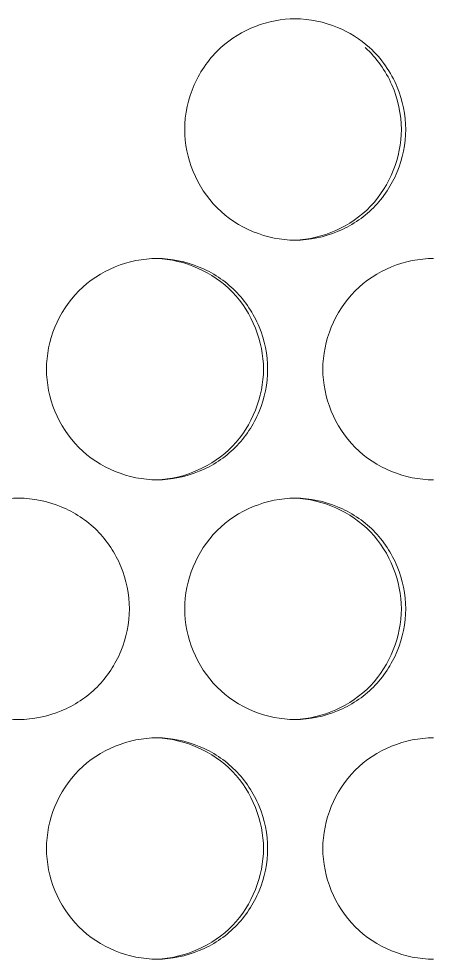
# Model space of a CAD drawing. Header units: millimetres. Extents: x 1177 to 4147, y 93 to 2194.
# Drawn here: x 1865.02 to 1876.17, y 1882.21 to 1907.69 of the extents above; entities that cross this region are included whole.
import ezdxf

# ---------------------------------------------------------------- set-up
doc = ezdxf.new("R2010")
doc.units = ezdxf.units.MM
doc.header["$LTSCALE"] = 0.1
doc.layers.add('标注', color=251, linetype='Continuous', lineweight=9)

msp = doc.modelspace()

# ---------------------------------------------------------------- linework, layer by layer
at = {"layer": '标注'}
for points, knots in [([(1872.511, 1907.693), (1872.145, 1907.693), (1871.408, 1907.55), (1870.768, 1907.159), (1870.497, 1906.914)], [0, 0, 0, 0, 0.499783, 1, 1, 1, 1]), ([(1870.497, 1906.914), (1870.191, 1906.637), (1869.696, 1905.941), (1869.515, 1905.107), (1869.515, 1904.693)], [0, 0, 0, 0, 0.499471, 1, 1, 1, 1]), ([(1875.387, 1904.693), (1875.387, 1905.107), (1875.207, 1905.94), (1874.713, 1906.636), (1874.408, 1906.913)], [0, 0, 0, 0, 0.500698, 1, 1, 1, 1]), ([(1869.515, 1904.693), (1869.515, 1903.928), (1870.153, 1902.334), (1871.746, 1901.693), (1872.511, 1901.693)], [0, 0, 0, 0, 0.500261, 1, 1, 1, 1]), ([(1872.507, 1901.695), (1873.253, 1901.724), (1874.782, 1902.39), (1875.387, 1903.945), (1875.387, 1904.693)], [0, 0, 0, 0, 0.499382, 1, 1, 1, 1]), ([(1873.656, 1901.925), (1874.015, 1902.074), (1874.687, 1902.514), (1875.126, 1903.186), (1875.274, 1903.546)], [0, 0, 0, 0, 0.49997, 1, 1, 1, 1]), ([(1868.766, 1901.198), (1868.001, 1901.198), (1866.408, 1900.557), (1865.769, 1898.963), (1865.769, 1898.198)], [0, 0, 0, 0, 0.499798, 1, 1, 1, 1]), ([(1871.65, 1898.198), (1871.65, 1898.947), (1871.043, 1900.505), (1869.509, 1901.169), (1868.762, 1901.196)], [0, 0, 0, 0, 0.500557, 1, 1, 1, 1]), ([(1876.254, 1901.198), (1875.49, 1901.198), (1873.897, 1900.556), (1873.259, 1898.963), (1873.259, 1898.198)], [0, 0, 0, 0, 0.499675, 1, 1, 1, 1]), ([(1871.531, 1899.345), (1871.382, 1899.705), (1870.942, 1900.377), (1870.271, 1900.817), (1869.911, 1900.966)], [0, 0, 0, 0, 0.499996, 1, 1, 1, 1]), ([(1865.769, 1898.198), (1865.769, 1897.432), (1866.408, 1895.839), (1868.001, 1895.198), (1868.766, 1895.198)], [0, 0, 0, 0, 0.500202, 1, 1, 1, 1]), ([(1868.762, 1895.199), (1869.509, 1895.226), (1871.043, 1895.891), (1871.65, 1897.448), (1871.65, 1898.198)], [0, 0, 0, 0, 0.499443, 1, 1, 1, 1]), ([(1873.259, 1898.198), (1873.259, 1897.432), (1873.897, 1895.839), (1875.49, 1895.198), (1876.254, 1895.198)], [0, 0, 0, 0, 0.500325, 1, 1, 1, 1]), ([(1869.911, 1895.429), (1870.271, 1895.579), (1870.942, 1896.018), (1871.382, 1896.69), (1871.531, 1897.05)], [0, 0, 0, 0, 0.500004, 1, 1, 1, 1]), ([(1865.02, 1894.702), (1864.255, 1894.702), (1862.661, 1894.062), (1862.022, 1892.468), (1862.022, 1891.702)], [0, 0, 0, 0, 0.499854, 1, 1, 1, 1]), ([(1872.511, 1894.702), (1871.746, 1894.702), (1870.153, 1894.061), (1869.515, 1892.468), (1869.515, 1891.702)], [0, 0, 0, 0, 0.499739, 1, 1, 1, 1]), ([(1875.387, 1891.702), (1875.387, 1892.451), (1874.782, 1894.006), (1873.253, 1894.672), (1872.507, 1894.7)], [0, 0, 0, 0, 0.500618, 1, 1, 1, 1]), ([(1867.785, 1892.85), (1867.636, 1893.21), (1867.197, 1893.882), (1866.525, 1894.321), (1866.165, 1894.471)], [0, 0, 0, 0, 0.499965, 1, 1, 1, 1]), ([(1875.274, 1892.85), (1875.126, 1893.21), (1874.687, 1893.882), (1874.015, 1894.321), (1873.656, 1894.471)], [0, 0, 0, 0, 0.50003, 1, 1, 1, 1]), ([(1862.022, 1891.702), (1862.022, 1890.937), (1862.661, 1889.343), (1864.255, 1888.702), (1865.02, 1888.702)], [0, 0, 0, 0, 0.500146, 1, 1, 1, 1]), ([(1869.515, 1891.702), (1869.515, 1890.937), (1870.153, 1889.344), (1871.746, 1888.702), (1872.511, 1888.702)], [0, 0, 0, 0, 0.500261, 1, 1, 1, 1]), ([(1872.507, 1888.705), (1873.253, 1888.733), (1874.782, 1889.399), (1875.387, 1890.954), (1875.387, 1891.702)], [0, 0, 0, 0, 0.499382, 1, 1, 1, 1]), ([(1866.165, 1888.934), (1866.525, 1889.084), (1867.197, 1889.523), (1867.636, 1890.195), (1867.785, 1890.555)], [0, 0, 0, 0, 0.500035, 1, 1, 1, 1]), ([(1873.656, 1888.934), (1874.015, 1889.084), (1874.687, 1889.523), (1875.126, 1890.195), (1875.274, 1890.555)], [0, 0, 0, 0, 0.49997, 1, 1, 1, 1]), ([(1868.766, 1888.207), (1868.001, 1888.207), (1866.408, 1887.566), (1865.769, 1885.972), (1865.769, 1885.207)], [0, 0, 0, 0, 0.499798, 1, 1, 1, 1]), ([(1871.65, 1885.207), (1871.65, 1885.956), (1871.043, 1887.514), (1869.509, 1888.178), (1868.762, 1888.205)], [0, 0, 0, 0, 0.500557, 1, 1, 1, 1]), ([(1871.531, 1886.354), (1871.382, 1886.714), (1870.942, 1887.386), (1870.271, 1887.826), (1869.911, 1887.975)], [0, 0, 0, 0, 0.499996, 1, 1, 1, 1]), ([(1876.254, 1888.207), (1875.49, 1888.207), (1873.897, 1887.566), (1873.259, 1885.972), (1873.259, 1885.207)], [0, 0, 0, 0, 0.499675, 1, 1, 1, 1]), ([(1865.769, 1885.207), (1865.769, 1884.442), (1866.408, 1882.848), (1868.001, 1882.207), (1868.766, 1882.207)], [0, 0, 0, 0, 0.500202, 1, 1, 1, 1]), ([(1868.762, 1882.209), (1869.509, 1882.236), (1871.043, 1882.9), (1871.65, 1884.458), (1871.65, 1885.207)], [0, 0, 0, 0, 0.499443, 1, 1, 1, 1]), ([(1873.259, 1885.207), (1873.259, 1884.442), (1873.897, 1882.849), (1875.49, 1882.207), (1876.254, 1882.207)], [0, 0, 0, 0, 0.500325, 1, 1, 1, 1]), ([(1869.911, 1882.439), (1870.271, 1882.588), (1870.942, 1883.028), (1871.382, 1883.7), (1871.531, 1884.06)], [0, 0, 0, 0, 0.500004, 1, 1, 1, 1])]:
    msp.add_open_spline(points, degree=3, knots=knots, dxfattribs=at)
for points in [[(1873.656, 1907.461), (1873.296, 1907.61), (1872.9, 1907.693), (1872.511, 1907.693)], [(1874.524, 1906.914), (1874.27, 1907.143), (1873.971, 1907.33), (1873.656, 1907.461)], [(1875.274, 1905.84), (1875.108, 1906.244), (1874.848, 1906.621), (1874.524, 1906.914)], [(1875.505, 1904.693), (1875.505, 1905.083), (1875.424, 1905.48), (1875.274, 1905.84)], [(1875.274, 1903.546), (1875.424, 1903.906), (1875.505, 1904.303), (1875.505, 1904.693)], [(1872.511, 1901.693), (1872.9, 1901.693), (1873.296, 1901.775), (1873.656, 1901.925)], [(1869.911, 1900.966), (1869.551, 1901.115), (1869.155, 1901.198), (1868.766, 1901.198)], [(1871.762, 1898.198), (1871.762, 1898.588), (1871.68, 1898.984), (1871.531, 1899.345)], [(1871.531, 1897.05), (1871.68, 1897.411), (1871.762, 1897.808), (1871.762, 1898.198)], [(1868.766, 1895.198), (1869.155, 1895.198), (1869.551, 1895.28), (1869.911, 1895.429)], [(1866.165, 1894.471), (1865.805, 1894.62), (1865.409, 1894.702), (1865.02, 1894.702)], [(1873.656, 1894.471), (1873.296, 1894.62), (1872.9, 1894.702), (1872.511, 1894.702)], [(1868.017, 1891.702), (1868.017, 1892.093), (1867.935, 1892.489), (1867.785, 1892.85)], [(1875.505, 1891.702), (1875.505, 1892.093), (1875.424, 1892.489), (1875.274, 1892.85)], [(1867.785, 1890.555), (1867.935, 1890.916), (1868.017, 1891.312), (1868.017, 1891.702)], [(1875.274, 1890.555), (1875.424, 1890.916), (1875.505, 1891.312), (1875.505, 1891.702)], [(1865.02, 1888.702), (1865.409, 1888.702), (1865.805, 1888.785), (1866.165, 1888.934)], [(1872.511, 1888.702), (1872.9, 1888.702), (1873.296, 1888.785), (1873.656, 1888.934)], [(1869.911, 1887.975), (1869.551, 1888.125), (1869.155, 1888.207), (1868.766, 1888.207)], [(1871.762, 1885.207), (1871.762, 1885.597), (1871.68, 1885.994), (1871.531, 1886.354)], [(1871.531, 1884.06), (1871.68, 1884.42), (1871.762, 1884.817), (1871.762, 1885.207)], [(1868.766, 1882.207), (1869.155, 1882.207), (1869.551, 1882.29), (1869.911, 1882.439)]]:
    msp.add_open_spline(points, degree=3, dxfattribs=at)

doc.saveas('drawing.dxf')
